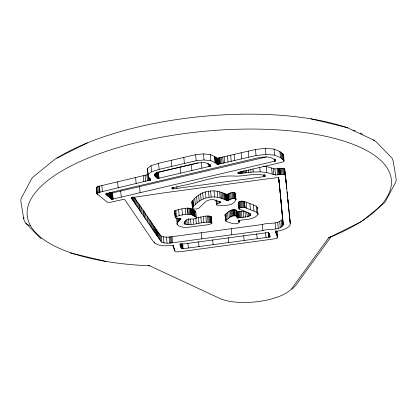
<?xml version="1.0" encoding="UTF-8"?>
<svg xmlns="http://www.w3.org/2000/svg" width="417" height="417" viewBox="0 0 417 417"><rect width="100%" height="100%" fill="white"/><g stroke="black" fill="none" stroke-linecap="round" stroke-linejoin="round"><path stroke-width="0.63" d="M30.321 225.587C26.516 224.893 23.216 221.328 23.785 217.32M278.65 178.288L278.363 177.746L277.399 177.632L265.285 179.133L163.417 192.946L131.548 197.668L131.313 198.018L135.744 204.591L159.607 239.561L161.806 242.194C165.241 243.643 169.052 243.231 172.659 242.772L262.929 230.585C269.048 228.339 278.806 231.039 283.185 225.091L279.239 182.714M283.185 225.091L280.813 199.561M177.194 224.554L177.1 223.257L177.814 222.136L181.145 218.664L175.489 217.914L174.577 211.388L174.931 210.606C181.687 208.818 189.933 205.748 195.75 211.487L196.355 218.174C191.46 220.452 186.962 216.699 184.043 223.064L184.163 223.658C192.404 227.229 203.903 219.707 211.878 222.98L211.758 223.486C207.791 225.581 202.756 224.852 198.461 226.009C191.653 226.275 182.886 229.793 177.194 224.554L176.558 217.794M175.176 217.46L174.593 211.049M236.423 211.674L236.559 210.674L235.986 209.986C231.664 208.568 227.718 212.044 224.982 214.87L225.868 221.354C230.048 222.464 235.042 225.503 239.139 222.652L239.024 220.322M257.419 208.453L257.289 207.28L256.205 206.253L253.343 204.898L244.002 201.348L241.599 201.135L239.718 201.494L238.43 202.245L239.233 209.167L249.908 213.608L250.94 214.75L250.622 215.386L247.297 216.772L237.372 217.945L236.992 217.611L236.559 210.674M288.913 210.319L290.268 223.715L290.044 225.368C286.646 229.694 280.657 230.22 275.71 231.68L277.555 237.299L277.242 237.987L276.268 238.602L182.172 251.456L176.646 251.92L175.484 251.508L174.827 250.862L173.045 246.087L172.534 245.629L163.766 245.801L158.278 244.909L154.519 242.981L152.424 240.228L124.766 199.607L123.281 199.42L110.552 202.276L107.273 202.229L96.979 193.743L96.379 187.671L97.667 186.545L148.348 174.483M238.972 208.729L238.43 202.245M211.158 217.413L211.278 216.913C207.035 214.291 200.978 217.924 196.261 217.549M235.355 193.227L236.043 199.628C232.702 206.999 223.366 205.169 216.861 205.227L216.402 204.314L220.296 202.636L220.437 202.167L213.895 199.759L209.991 199.712L206.243 201.083L198.93 208.088L196.72 208.948L194.301 209.042L192.962 208.714L192.445 208.156L191.929 201.765C198.951 191.278 213.202 187.963 224.351 193.613C228.068 196.308 231.617 190.334 235.355 193.227L235.443 193.556M192.445 208.156L192.529 207.833C199.55 197.345 213.801 194.035 224.951 199.686C228.667 202.375 232.217 196.402 235.954 199.295L236.043 199.628M269.903 236.705L268.527 232.874L267.161 232.655L181.729 244.19L180.05 244.857L181.431 248.501L182.703 248.772L268.835 237.148L269.903 236.705L269.757 235.152M276.643 231.92L276.956 231.227L277.555 237.299M225.581 220.937C228.318 218.112 232.264 214.635 236.585 216.053L237.158 216.741M134.821 203.23L134.222 197.163L159.007 233.489L161.207 236.126C164.642 237.575 168.452 237.164 172.059 236.705L262.329 224.518C268.449 222.271 278.207 224.966 282.585 219.024M96.979 193.743L97.291 193.154L99.408 192.279L150.6 180.014L150.673 179.597L148.285 177.433L147.462 168.463L151.011 165.658L158.528 163.292L195.583 154.681L203.428 153.894L210.251 154.603L214.416 156.396L216.433 158.043L217.486 158.225L255.444 149.484L265.337 148.337L274.032 149.088L279.875 151.543L283.013 154.139L283.503 154.978L284.102 161.045L283.351 161.765L281.308 162.422L240.672 171.934L237.763 173.112L239.024 173.488L253.244 171.997L260.192 171.856L266.802 172.539L275.486 175.004L281.798 174.332L284.702 174.608L285.384 175.453L286.823 188.88M275.324 160.894C271.519 155.338 262.971 156.901 257.002 158.059L111.746 192.211L105.454 194.108L111.292 198.919L112.892 199.055L274.574 161.249L275.324 160.894L275.204 159.68M257.289 207.28L258.019 214.526C253.52 220.113 245.316 219.186 238.847 220.525C237.44 220.838 238.873 221.573 239.202 222.146M328.591 237.841L292.129 288.011A40.553 14.731 -5.6 0 1 259.525 301.382A40.553 14.731 -5.6 0 1 219.66 298.374L149.677 265.811A182.985 66.48 -5.6 0 1 49.988 178.81A182.985 66.48 -5.6 0 1 324.103 135.952A182.985 66.48 -5.6 0 1 328.591 237.841L361.456 221.578M331.369 236.356L295.882 285.186L291.942 289.382M175.192 217.116L175.531 216.678C182.286 214.885 190.533 211.82 196.35 217.554L196.355 218.174M239.03 208.312L241.219 207.338L244.602 207.416L256.804 212.326L257.888 213.353L258.019 214.526M362.561 220.765L384.208 203.058L385.209 201.885L395.728 182.125L396.124 180.577L396.15 178.992L393.221 161.28L392.199 158.309L375.806 141.441L373.21 139.841M148.285 177.433L148.061 174.535L151.611 171.726L159.127 169.359L196.183 160.753L204.028 159.966L210.851 160.67L215.016 162.463L217.033 164.11L218.086 164.293L256.048 155.551L265.937 154.405L274.631 155.155L280.474 157.61L283.612 160.211L284.102 161.045M210.444 166.075C207.645 160.821 198.383 162.666 193.233 164.136L160.66 171.747C158.564 172.409 155.828 172.763 154.639 174.848L154.957 176.089L156.094 177.168L157.391 178.179L158.825 178.247L209.866 166.31L210.444 166.075L210.324 164.861M171.986 188.677L173.352 188.859L263.747 176.657C266.176 176.745 265.186 174.994 263.487 175.145C254.193 173.138 244.888 176.224 235.563 176.13C217.247 174.739 199.894 182.516 182.135 185.628L172.492 187.895L171.788 188.27L171.981 188.672M329.993 237.263L331.192 236.408M87.398 142.859L55.544 158.747L32.792 177.261L31.791 178.44L21.272 198.2L20.876 199.743L20.85 201.328L23.759 218.92M158.272 172.169L198.164 162.838M110.797 198.492L110.192 192.419L111.078 193.003L112.491 192.941L266.364 156.959M263.2 166.159L266.202 166.472L274.886 168.932L282.455 168.228L284.561 168.895L287.709 197.913M236.554 211.789L244.378 211.054M148.478 265.629L149.677 265.811M310.863 118.829L346.772 127.425L374.612 140.498M70.228 252.895L106.137 261.49M346.772 127.425L347.966 127.988M25.807 223.272L41.194 238.878M96.379 187.671L96.572 188.088M224.982 214.87L225.388 216.496M174.577 211.388L174.89 211.841M238.373 202.662L238.753 204.309M191.846 202.089L191.992 202.386M278.926 179.717L278.973 180.128M278.613 177.35L278.791 178.768M278.697 178.627L279.572 186.201M283.237 223.934L279.604 186.545M279.004 180.478L279.176 182.067M285.708 178.236L286.224 182.813M289.362 214.286L289.669 217.648M290.138 222.032L289.382 215.073M287.902 200.113L288.329 204.309M288.501 206.18L288.929 210.377M287.803 199.091L290.268 223.715M284.785 169.385L285.994 181.312M284.561 168.895L285.16 174.963M282.987 154.118L283.612 160.211M282.908 154.055L283.534 160.144M284.102 168.541L284.702 174.608M283.419 168.322L284.019 174.389M281.923 153.227L282.523 159.299M280.907 152.382L281.506 158.455M282.455 168.228L283.054 174.301M279.875 151.543L280.474 157.61M281.199 168.265L281.798 174.332M279.948 168.385L280.547 174.452M279.802 168.4L280.401 174.473M279.656 168.421L280.255 174.488M279.416 168.447L280.016 174.514M278.749 168.525L279.348 174.598M278.118 168.614L278.718 174.687M278.848 179.378L280.323 193.968M280.448 195.672L281.048 201.739M278.577 177.152L279.213 183.423M277.169 168.776L277.769 174.848M282.095 220.009L282.695 226.082M274.032 149.088L274.631 155.155M275.116 159.763L275.236 160.978M281.147 220.848L281.746 226.921M274.933 159.231L275.116 161.056M274.782 159.304L274.959 161.124M274.6 159.372L274.782 161.191M274.334 158.82L274.574 161.249M274.886 168.932L275.486 175.004M279.698 221.583L280.297 227.651M273.281 168.692L273.88 174.765M277.696 222.214L278.295 228.287M271.613 168.03L272.212 174.097M276.69 230.929L277.227 236.392M277.123 236.773L277.242 237.987M276.33 231.018L276.752 235.266M276.028 231.101L276.325 234.135M275.09 222.756L275.689 228.829M275.825 231.425L276.007 233.249M275.658 230.955L275.835 232.775M275.543 231.091L275.663 232.305M265.337 148.337L265.937 154.405M266.202 166.472L266.802 172.539M264.946 175.109L265.066 176.323M264.759 175.203L264.878 176.417M264.467 174.676L264.649 176.5M264.201 174.744L264.378 176.563M269.815 235.297L269.94 236.611M269.549 234.151L269.815 236.799M263.565 174.832L263.747 176.657M269.382 233.854L269.684 236.887M269.398 234.203L269.518 235.412M269.215 233.937L269.518 236.971M268.96 233.4L269.319 237.044M268.611 232.248L269.09 237.101M268.355 232.295L268.835 237.148M259.713 167.003L260.192 171.856M265.546 232.67L266.025 237.528M255.444 149.484L256.048 155.551M262.329 224.518L262.929 230.585M252.947 168.963L253.244 171.997M256.205 206.253L256.804 212.326M250.747 169.766L250.987 172.195M256.71 233.864L257.19 238.722M248.209 151.126L248.808 157.193M253.343 204.898L253.943 210.966M248.454 170.027L248.694 172.456M249.851 203.486L250.45 209.553M246.233 170.303L246.473 172.732M250.445 213.567L250.622 215.386M249.621 213.52L249.861 215.949M244.993 170.459L245.232 172.888M248.376 212.774L248.735 216.413M243.737 170.616L243.976 173.039M246.197 202.136L246.796 208.203M241.115 152.773L241.714 158.846M246.817 211.914L247.297 216.772M242.574 171.361L242.757 173.18M241.683 171.444L241.86 173.269M244.487 201.526L245.087 207.593M244.253 201.437L244.852 207.51M244.002 201.348L244.602 207.416M245.029 211.575L245.571 217.038M240.802 171.517L240.979 173.342M243.653 201.239L244.253 207.306M239.978 171.58L240.161 173.399M242.658 201.109L243.257 207.176M239.666 172.216L239.785 173.425M239.29 172.242L239.41 173.456M243.194 211.221L243.794 217.288M238.905 172.273L239.024 173.488M241.599 201.135L242.199 207.207M238.415 172.268L238.534 173.482M238.013 172.2L238.133 173.415M240.619 201.27L241.219 207.338M241.386 211.461L241.985 217.528M243.669 235.626L244.148 240.484M239.718 201.494L240.317 207.567M240.088 211.627L240.687 217.7M238.931 201.823L239.53 207.895M234.109 154.42L234.708 160.493M238.936 206.134L239.233 209.167M239.28 211.732L239.879 217.804M238.467 211.841L239.066 217.909M238.899 220.223L239.019 221.437M238.899 220.635L239.019 221.849M238.779 220.52L238.899 221.729M238.628 220.385L238.748 221.599M237.779 211.935L238.378 218.002M238.477 220.259L238.597 221.469M238.362 220.16L238.482 221.375M237.409 211.951L238.008 218.023M235.407 195.14L235.647 197.564M237.07 211.935L237.669 218.002M235.037 192.941L235.636 199.013M236.773 211.878L237.372 217.945M236.502 211.148L237.101 217.215M236.674 212.998L236.96 216.074M236.663 213.843L236.84 215.923M234.495 192.722L235.094 198.794M230.674 155.233L231.273 161.301M235.986 209.986L236.585 216.053M233.786 192.586L234.385 198.654M234.943 209.73L235.542 215.797M232.941 192.529L233.541 198.596M234.135 209.683L234.735 215.751M231.956 192.565L232.556 198.633M233.645 209.683L234.245 215.756M233.176 209.709L233.775 215.777M227.401 156L228 162.072M232.722 209.756L233.322 215.824M230.69 192.763L231.289 198.831M231.784 209.939L232.384 216.011M229.616 193.144L230.215 199.217M230.893 210.257L231.492 216.324M228.652 193.743L229.251 199.816M230.09 210.694L230.69 216.762M228.198 194.103L228.797 200.17M227.927 194.223L228.526 200.296M224.122 156.771L224.721 162.838M231.237 228.714L231.836 234.787M227.588 194.322L228.188 200.389M227.202 194.385L227.802 200.452M228.881 211.57L229.48 217.638M226.817 194.4L227.416 200.473M226.462 194.379L227.062 200.447M222.714 157.094L223.314 163.167M226.16 194.317L226.759 200.384M227.52 212.587L228.12 218.659M225.607 194.103L226.207 200.176M221.427 157.386L222.026 163.459M224.972 193.858L225.571 199.931M224.351 193.613L224.951 199.686M226.196 213.587L226.796 219.655M228.344 237.695L228.824 242.553M220.113 157.689L220.713 163.756M223.517 193.29L224.117 199.357M225.227 214.364L225.826 220.437M225.628 218.925L225.811 220.744M219.431 157.84L220.03 163.907M218.8 157.98L219.399 164.053M222.219 192.779L222.819 198.852M218.159 158.126L218.758 164.194M220.927 192.294L221.526 198.362M217.486 158.225L218.086 164.293M216.866 158.194L217.465 164.262M216.433 158.043L217.033 164.11M219.597 191.83L220.202 197.898M216.183 157.84L216.783 163.907M215.949 157.642L216.548 163.714M220.176 201.421L220.296 202.636M215.719 157.454L216.319 163.521M219.962 201.526L220.082 202.74M215.297 157.105L215.897 163.172M214.859 156.745L215.459 162.812M218.988 201.213L219.165 203.032M214.416 156.396L215.016 162.463M217.163 191.231L217.763 197.298M216.809 200.124L217.168 203.767M215.98 199.962L216.459 204.82M214.057 190.939L214.656 197.006M210.251 154.603L210.851 160.67M210.236 164.913L210.356 166.128M210.132 164.965L210.251 166.18M210.012 165.012L210.132 166.227M209.824 164.449L210.006 166.268M209.688 164.486L209.866 166.31M208.036 163.011L208.396 166.654M210.606 191.012L211.205 197.079M211.278 216.913L211.878 222.98M211.111 216.6L211.711 222.668M211.216 218.023L211.518 221.057M211.638 222.271L211.758 223.486M208.495 191.231L209.047 197.309M210.788 216.35L211.388 222.417M210.304 216.162L210.903 222.235M212.66 239.811L213.139 244.67M203.428 153.894L204.028 159.966M209.574 216.037L210.173 222.105M208.625 215.996L209.225 222.063M205.352 191.804L205.951 197.877M207.504 216.053L208.104 222.12M201.333 162.719L201.875 168.176M205.842 216.256L206.441 222.324M202.62 192.633L203.22 198.7M203.334 216.59L203.934 222.657M200.483 193.66L201.083 199.727M195.583 154.681L196.183 160.753M200.838 216.929L201.437 222.996M198.607 195.146L199.206 201.218M201.249 232.764L201.849 238.832M196.626 196.97L197.225 203.037M198.367 217.262L198.966 223.33M194.77 198.8L195.37 204.867M191.32 164.439L191.919 170.506M198.534 241.719L199.013 246.577M195.792 218.227L196.334 223.689M194.671 210.668L195.271 216.741M194.306 210.476L194.906 216.548M193.102 200.514L193.702 206.582M192.805 200.822L193.405 206.889M193.582 210.09L194.181 216.157M192.503 201.13L193.107 207.197M192.206 201.437L192.805 207.504M193.04 209.798L193.639 215.87M191.929 201.765L192.591 208.453M192.534 209.527L193.134 215.599M193.191 219.191L193.67 224.049M191.846 209.162L192.445 215.229M191.158 208.797L191.757 214.864M190.527 208.464L191.127 214.536M189.818 208.203L190.418 214.275M190.46 218.941L190.996 224.403M183.808 157.371L184.413 163.438M188.812 208.031L189.412 214.103M187.525 208.078L188.088 214.15M187.447 208.088L188.01 214.161M188.307 218.571L188.906 224.643M186.769 219.806L187.249 224.664M185.226 208.437L185.826 214.505M187.895 243.158L188.375 248.011M185.487 220.854L185.846 224.497M179.993 167.087L180.592 173.159M184.538 221.724L184.778 224.148M181.921 209.006L182.521 215.073M180.467 218.138L180.587 219.352M182.656 243.867L183.136 248.72M180.113 218.482L180.233 219.696M176.813 186.55L176.996 188.369M179.706 218.211L179.883 220.03M182.224 243.919L182.703 248.772M178.58 209.626L179.18 215.693M181.968 243.929L182.448 248.782M181.729 243.924L182.208 248.777M181.51 243.898L181.989 248.751M178.909 218.32L179.148 220.744M181.317 243.856L181.796 248.709M181.213 244.404L181.635 248.657M181.014 244.253L181.51 248.584M180.973 244.159L181.395 248.407M180.915 244.451L181.275 248.094M180.723 243.95L181.082 247.589M178.153 218.409L178.45 221.443M180.551 243.935L180.848 246.968M180.358 243.888L180.597 246.317M180.191 243.888L180.368 245.707M180.066 244.008L180.186 245.222M177.454 218.492L177.814 222.136M171.215 160.3L171.814 166.367M175.854 210.184L176.454 216.251M173.232 187.645L173.352 188.859M172.982 187.671L173.102 188.885M172.742 187.676L172.862 188.891M174.931 210.606L175.531 216.678M172.518 187.66L172.638 188.875M175.187 214.88L175.489 217.914M172.31 187.634L172.429 188.849M172.132 187.593L172.252 188.807M174.707 249.647L174.827 250.862M174.369 248.668L174.488 249.882M173.988 247.583L174.108 248.798M173.571 246.51L173.691 247.724M173.227 245.191L173.409 247.015M173.102 245.337L173.222 246.551M172.059 236.705L172.659 242.772M171.053 236.83L171.653 242.903M170.068 236.945L170.668 243.012M169.109 237.033L169.709 243.106M166.44 237.148L167.04 243.215M158.528 163.292L159.127 169.359M158.366 172.148L158.966 178.215M158.319 172.158L158.872 178.236M158.225 172.179L158.778 178.257M158.132 172.195L158.731 178.262M158.079 172.2L158.611 178.278M157.907 172.221L158.507 178.288M157.798 172.231L158.397 178.299M157.694 172.237L158.293 178.304M157.59 172.237L158.189 178.309M157.485 172.237L158.085 178.304M157.381 172.231L157.98 178.299M157.256 172.221L157.855 178.288M157.12 172.2L157.72 178.273M156.995 172.179L157.595 178.247M163.396 236.861L163.996 242.929M156.948 172.753L157.485 178.215M156.849 172.716L157.391 178.179M156.766 172.674L157.308 178.137M156.703 172.628L157.24 178.09M156.646 173.138L157.126 177.991M156.531 173.039L157.011 177.892M156.411 172.94L156.891 177.798M156.292 172.847L156.771 177.699M156.172 172.753L156.651 177.606M156.114 173.263L156.531 177.512M155.942 173.128L156.365 177.376M155.734 173.524L156.094 177.168M155.478 173.316L155.838 176.954M155.291 173.707L155.593 176.745M155.061 173.498L155.359 176.532M161.207 236.126L161.806 242.194M154.91 173.884L155.15 176.313M154.775 174.27L154.957 176.089M154.53 174.332L154.65 175.547M160.013 234.933L160.613 241.005M159.007 233.489L159.607 239.561M158.017 232.045L158.616 238.117M151.011 165.658L151.611 171.726M157.047 230.617L157.647 236.684M156.677 230.064L157.277 236.137M156.307 229.517L156.907 235.584M155.932 228.964L156.531 235.037M150.48 178.799L150.6 180.014M155.218 227.917L155.817 233.989M149.984 178.398L150.167 180.222M149.729 178.471L149.912 180.295M149.583 178.512L149.76 180.337M154.337 226.624L154.936 232.691M149.385 177.944L149.625 180.373M149.171 178.007L149.411 180.431M148.879 177.46L149.177 180.493M153.456 225.326L154.055 231.393M148.525 176.308L148.947 180.556M147.462 168.463L148.061 174.535M154.399 241.766L154.519 242.981M152.45 223.846L153.049 229.913M146.899 174.822L147.498 180.895M151.194 222.006L151.793 228.073M149.938 220.16L150.537 226.233M145.059 175.255L145.658 181.322M148.681 218.32L149.281 224.388M143.219 175.682L143.818 181.755M147.107 216.016L147.707 222.084M145.533 213.707L146.132 219.78M143.954 211.403L144.553 217.471M143.01 210.027L143.61 216.095M139.539 186.613L140.138 192.685M141.426 207.708L142.025 213.775M139.841 205.388L140.44 211.455M138.991 204.153L139.591 210.22M135.577 177.501L136.177 183.569M137.709 202.276L138.308 208.344M136.427 200.4L137.026 206.467M135.144 198.523L135.744 204.591M133.424 197.017L133.904 201.875M132.632 196.876L132.992 200.514M132.173 197.236L132.413 199.665M131.829 197.246L132.012 199.065M131.491 197.257L131.61 198.471M120.669 191.028L121.269 197.095M117.573 181.802L118.173 187.874M112.491 192.941L113.09 199.008M112.293 192.982L112.892 199.055M112.168 193.008L112.767 199.076M112.043 193.024L112.642 199.091M111.912 193.04L112.512 199.107M111.787 193.045L112.387 199.118M111.657 193.05L112.256 199.123M111.532 193.05L112.131 199.118M111.412 193.045L112.011 199.112M111.292 193.035L111.892 199.107M111.183 193.019L111.782 199.091M111.078 193.003L111.678 199.071M110.985 192.977L111.584 199.05M110.818 192.92L111.495 199.024M110.75 192.889L111.349 198.956M110.693 192.852L111.292 198.919M110.609 192.774L111.209 198.846M110.5 192.685L111.099 198.753M110.396 192.597L110.995 198.664M110.296 192.508L110.896 198.575M110.093 192.336L110.693 198.403M109.994 192.247L110.599 198.32M109.9 192.164L110.5 198.231M109.796 192.633L110.338 198.096M109.473 192.92L109.952 197.773M108.973 193.066L109.39 197.314M108.331 193.102L108.691 196.741M107.607 193.066L107.904 196.099M106.835 192.993L107.075 195.422M106.121 193.53L106.241 194.744M101.863 185.56L102.462 191.627M99.455 186.102L100.054 192.169M99.126 186.149L99.726 192.221M98.808 186.211L99.408 192.279M97.667 186.545L98.266 192.612M96.692 187.087L97.338 194.28M96.692 189.297L96.932 191.726M96.468 187.947L97.067 194.02M287.11 191.841L288.402 205.159M195.75 211.487L195.755 212.102M56.842 158.22A182.985 66.48 -5.6 0 1 346.814 127.649M353.407 130.109A182.985 66.48 -5.6 0 1 355.3 130.891M360.142 133.044A182.985 66.48 -5.6 0 1 362.436 134.165"/></g></svg>
